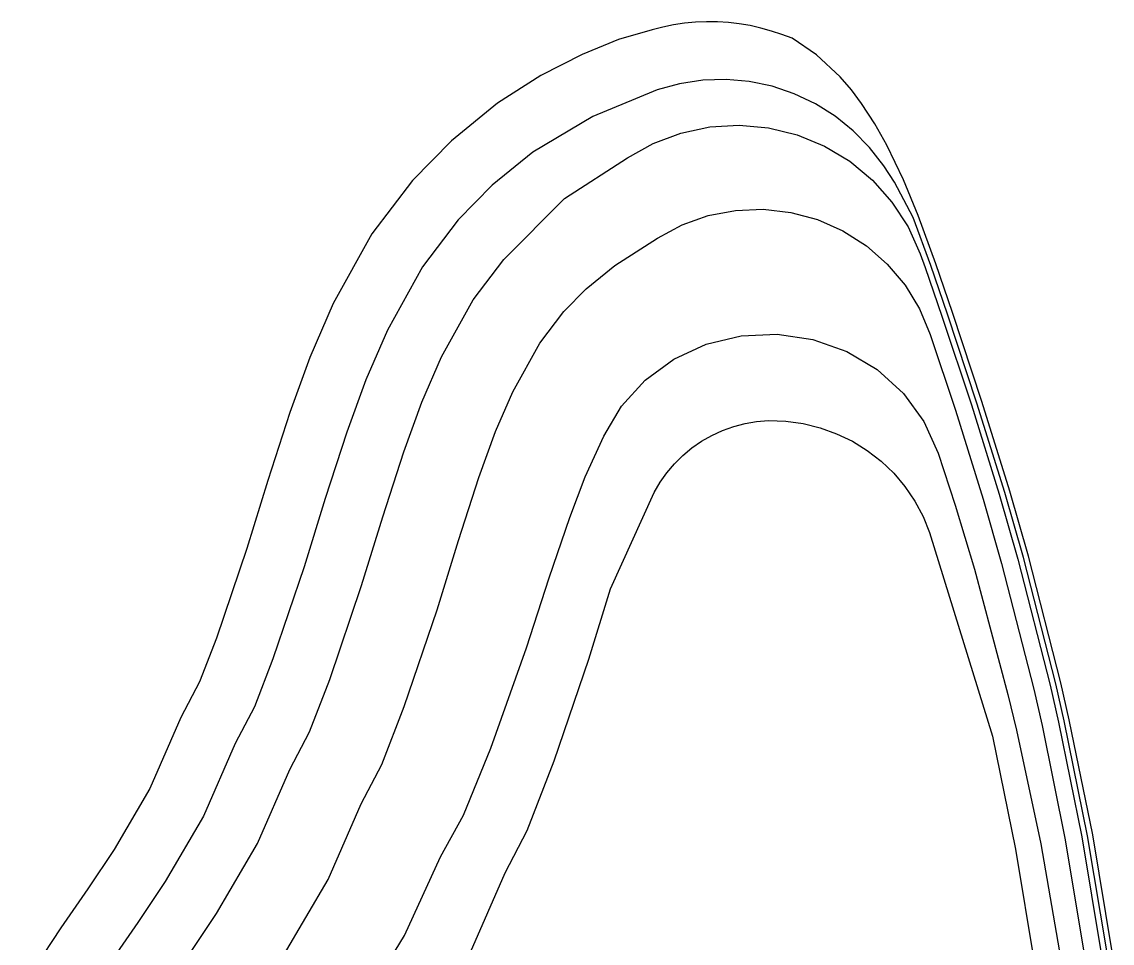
# Model space of a CAD drawing. Extents: x -1557 to 1557, y -795 to 795.
# Drawn here: x -739.7 to -572.9, y 58.8 to 199.7 of the extents above; entities that cross this region are included whole.
import ezdxf

# ---------------------------------------------------------------- set-up
doc = ezdxf.new("R2010")
doc.units = 0
doc.header["$MEASUREMENT"] = 0
doc.layers.get('0').update_dxf_attribs({"linetype": 'CONTINUOUS'})

msp = doc.modelspace()

# ---------------------------------------------------------------- linework, layer by layer
for p, q in [((-643.29, 198.5), (-648.45, 197.02)), ((-641.66, 198.92), (-643.29, 198.5)), ((-640.02, 199.26), (-641.66, 198.92)), ((-638.35, 199.51), (-640.02, 199.26)), ((-636.68, 199.67), (-638.35, 199.51)), ((-635, 199.74), (-636.68, 199.67)), ((-633.32, 199.73), (-635, 199.74)), ((-631.64, 199.62), (-633.32, 199.73)), ((-629.97, 199.43), (-631.64, 199.62)), ((-628.31, 199.15), (-629.97, 199.43)), ((-626.67, 198.79), (-628.31, 199.15)), ((-625.05, 198.33), (-626.67, 198.79)), ((-648.45, 197.02), (-654.02, 194.74)), ((-623.46, 197.8), (-625.05, 198.33)), ((-621.91, 197.23), (-623.46, 197.8)), ((-618.14, 194.67), (-621.91, 197.23)), ((-654.02, 194.74), (-660.33, 191.52)), ((-614.53, 191.33), (-618.14, 194.67)), ((-660.33, 191.52), (-666.95, 187.27)), ((-639.1, 190.27), (-642.54, 189.33)), ((-635.57, 190.8), (-639.1, 190.27)), ((-632, 190.92), (-635.57, 190.8)), ((-628.44, 190.61), (-632, 190.92)), ((-624.95, 189.88), (-628.44, 190.61)), ((-612.82, 189.34), (-614.53, 191.33)), ((-642.54, 189.33), (-645.85, 187.98)), ((-621.57, 188.74), (-624.95, 189.88)), ((-618.34, 187.21), (-621.57, 188.74)), ((-611.26, 187.23), (-612.82, 189.34)), ((-666.95, 187.27), (-674, 181.55)), ((-645.85, 187.98), (-652.39, 185.27)), ((-615.31, 185.32), (-618.34, 187.21)), ((-609.24, 184.11), (-611.26, 187.23)), ((-652.39, 185.27), (-661.55, 179.79)), ((-612.54, 183.07), (-615.31, 185.32)), ((-638.91, 182.73), (-634.5, 183.67)), ((-634.5, 183.67), (-630, 183.94)), ((-630, 183.94), (-625.51, 183.53)), ((-625.51, 183.53), (-621.13, 182.45)), ((-607.43, 180.87), (-609.24, 184.11)), ((-643.14, 181.13), (-638.91, 182.73)), ((-621.13, 182.45), (-616.96, 180.73)), ((-610.04, 180.52), (-612.54, 183.07)), ((-674, 181.55), (-679.96, 175.47)), ((-647.07, 178.93), (-643.14, 181.13)), ((-616.96, 180.73), (-613.09, 178.4)), ((-607.87, 177.69), (-610.04, 180.52)), ((-604.88, 175.56), (-607.43, 180.87)), ((-661.55, 179.79), (-667.79, 174.73)), ((-656.69, 172.73), (-647.07, 178.93)), ((-613.09, 178.4), (-609.62, 175.52)), ((-606.25, 175.23), (-607.87, 177.69)), ((-679.96, 175.47), (-686.17, 167.33)), ((-609.62, 175.52), (-606.62, 172.15)), ((-603.38, 169.82), (-606.25, 175.23)), ((-602.63, 170.11), (-604.88, 175.56)), ((-667.79, 174.73), (-672.98, 169.43)), ((-665.97, 163.37), (-656.69, 172.73)), ((-606.62, 172.15), (-604.16, 168.37)), ((-634.73, 170.09), (-630.56, 170.9)), ((-630.56, 170.9), (-626.32, 171.07)), ((-626.32, 171.07), (-622.1, 170.59)), ((-622.1, 170.59), (-618, 169.48)), ((-672.98, 169.43), (-678.43, 162.28)), ((-642.46, 166.65), (-638.72, 168.67)), ((-638.72, 168.67), (-634.73, 170.09)), ((-618, 169.48), (-614.12, 167.77)), ((-600.68, 162.45), (-603.38, 169.82)), ((-599.92, 162.71), (-602.63, 170.11)), ((-686.17, 167.33), (-692.07, 156.66)), ((-614.12, 167.77), (-610.54, 165.49)), ((-604.16, 168.37), (-602.3, 164.26)), ((-649.01, 162.45), (-642.46, 166.65)), ((-610.54, 165.49), (-607.35, 162.69)), ((-602.3, 164.26), (-601.52, 162.15)), ((-678.43, 162.28), (-683.8, 152.58)), ((-670.68, 157.21), (-665.97, 163.37)), ((-653.38, 158.91), (-649.01, 162.45)), ((-607.35, 162.69), (-604.61, 159.44)), ((-601.52, 162.15), (-598.99, 154.72)), ((-598.14, 155), (-600.68, 162.45)), ((-597.38, 155.26), (-599.92, 162.71)), ((-656.79, 155.42), (-653.38, 158.91)), ((-604.61, 159.44), (-602.4, 155.82)), ((-675.5, 148.5), (-670.68, 157.21)), ((-692.07, 156.66), (-695.65, 148.41)), ((-660.5, 150.56), (-656.79, 155.42)), ((-602.4, 155.82), (-600.76, 151.91)), ((-592.86, 141.65), (-597.38, 155.26)), ((-598.99, 154.72), (-594.48, 141.13)), ((-593.63, 141.41), (-598.14, 155)), ((-683.8, 152.58), (-687.09, 145)), ((-629.68, 151.73), (-624.17, 151.98)), ((-624.17, 151.98), (-618.71, 151.17)), ((-600.76, 151.91), (-596.93, 140.34)), ((-664.61, 143.13), (-660.5, 150.56)), ((-639.99, 148.14), (-635.02, 150.44)), ((-635.02, 150.44), (-629.68, 151.73)), ((-618.71, 151.17), (-613.55, 149.33)), ((-678.51, 141.58), (-675.5, 148.5)), ((-613.55, 149.33), (-608.87, 146.54)), ((-695.65, 148.41), (-698.72, 139.98)), ((-644.36, 144.94), (-639.99, 148.14)), ((-608.87, 146.54), (-604.88, 142.91)), ((-687.09, 145), (-690.01, 136.99)), ((-647.98, 140.97), (-644.36, 144.94)), ((-667.24, 137.08), (-664.61, 143.13)), ((-604.88, 142.91), (-601.74, 138.59)), ((-681.27, 133.98), (-678.51, 141.58)), ((-650.68, 136.38), (-647.98, 140.97)), ((-596.93, 140.34), (-592.69, 126.74)), ((-594.48, 141.13), (-590.22, 127.47)), ((-589.36, 127.73), (-593.63, 141.41)), ((-588.6, 127.96), (-592.86, 141.65)), ((-698.72, 139.98), (-702.09, 129.6)), ((-629.09, 138.29), (-627.32, 138.59)), ((-627.32, 138.59), (-625.52, 138.73)), ((-625.52, 138.73), (-622.85, 138.65)), ((-622.85, 138.65), (-620.2, 138.28)), ((-601.74, 138.59), (-599.57, 133.76)), ((-690.01, 136.99), (-693.3, 126.82)), ((-669.8, 130.04), (-667.24, 137.08)), ((-634.17, 136.48), (-632.53, 137.24)), ((-632.53, 137.24), (-630.83, 137.84)), ((-630.83, 137.84), (-629.09, 138.29)), ((-620.2, 138.28), (-617.6, 137.65)), ((-617.6, 137.65), (-615.09, 136.74)), ((-653.54, 130.12), (-650.68, 136.38)), ((-637.21, 134.57), (-635.73, 135.59)), ((-635.73, 135.59), (-634.17, 136.48)), ((-615.09, 136.74), (-612.68, 135.58)), ((-612.68, 135.58), (-610.41, 134.17)), ((-684.49, 124.04), (-681.27, 133.98)), ((-638.6, 133.42), (-637.21, 134.57)), ((-610.41, 134.17), (-608.29, 132.53)), ((-599.57, 133.76), (-596.96, 125.78)), ((-641.04, 130.77), (-639.88, 132.15)), ((-639.88, 132.15), (-638.6, 133.42)), ((-608.29, 132.53), (-606.36, 130.68)), ((-655.9, 123.92), (-653.54, 130.12)), ((-642.07, 129.3), (-641.04, 130.77)), ((-606.36, 130.68), (-604.64, 128.64)), ((-702.09, 129.6), (-705.3, 119.19)), ((-672.93, 120.38), (-669.8, 130.04)), ((-642.98, 127.74), (-642.07, 129.3)), ((-604.64, 128.64), (-603.13, 126.43)), ((-693.3, 126.82), (-696.53, 116.35)), ((-649.68, 113.03), (-642.98, 127.74)), ((-590.22, 127.47), (-587.37, 117.55)), ((-586.5, 117.79), (-589.36, 127.73)), ((-585.73, 118), (-588.6, 127.96)), ((-603.13, 126.43), (-601.87, 124.07)), ((-596.96, 125.78), (-594.01, 116)), ((-592.69, 126.74), (-589.85, 116.88)), ((-687.74, 113.51), (-684.49, 124.04)), ((-659.04, 114.71), (-655.9, 123.92)), ((-601.87, 124.07), (-600.86, 121.6)), ((-676.2, 109.77), (-672.93, 120.38)), ((-600.86, 121.6), (-591.23, 90.46)), ((-705.3, 119.19), (-709.96, 105.46)), ((-589.85, 116.88), (-584.94, 97.65)), ((-587.37, 117.55), (-582.44, 98.25)), ((-581.57, 98.46), (-586.5, 117.79)), ((-580.79, 98.65), (-585.73, 118)), ((-696.53, 116.35), (-701.3, 102.32)), ((-594.01, 116), (-588.88, 96.86)), ((-692.61, 99.16), (-687.74, 113.51)), ((-662.51, 103.98), (-659.04, 114.71)), ((-653, 102.25), (-649.68, 113.03)), ((-681.21, 95.02), (-676.2, 109.77)), ((-709.96, 105.46), (-712.55, 98.77)), ((-667.99, 88.61), (-662.51, 103.98)), ((-701.3, 102.32), (-704.14, 94.96)), ((-658.28, 86.7), (-653, 102.25)), ((-712.55, 98.77), (-715.38, 93.34)), ((-695.71, 91.14), (-692.61, 99.16)), ((-580.28, 92.82), (-581.57, 98.46)), ((-579.5, 92.99), (-580.79, 98.65)), ((-588.88, 96.86), (-587.56, 91.39)), ((-584.94, 97.65), (-583.67, 92.09)), ((-582.44, 98.25), (-581.15, 92.63)), ((-704.14, 94.96), (-707.07, 89.35)), ((-684.65, 86.13), (-681.21, 95.02)), ((-715.38, 93.34), (-720.15, 82.44)), ((-583.67, 92.09), (-580.11, 74.59)), ((-581.15, 92.63), (-577.58, 75.06)), ((-576.7, 75.22), (-580.28, 92.82)), ((-575.91, 75.36), (-579.5, 92.99)), ((-698.73, 85.36), (-695.71, 91.14)), ((-591.23, 90.46), (-587.71, 73.18)), ((-587.56, 91.39), (-583.85, 73.98)), ((-707.07, 89.35), (-711.93, 78.25)), ((-672.15, 78.37), (-667.99, 88.61)), ((-703.68, 74.04), (-698.73, 85.36)), ((-687.79, 80.11), (-684.65, 86.13)), ((-662.4, 76.06), (-658.28, 86.7)), ((-720.15, 82.44), (-725.6, 73.15)), ((-692.86, 68.53), (-687.79, 80.11)), ((-711.93, 78.25), (-717.79, 68.26)), ((-675.65, 71.99), (-672.15, 78.37)), ((-665.79, 69.57), (-662.4, 76.06)), ((-577.58, 75.06), (-574.62, 57.2)), ((-573.73, 57.34), (-576.7, 75.22)), ((-572.94, 57.46), (-575.91, 75.36)), ((-709.95, 63.36), (-703.68, 74.04)), ((-583.85, 73.98), (-580.77, 56.3)), ((-580.11, 74.59), (-577.16, 56.81)), ((-725.6, 73.15), (-729.61, 67.13)), ((-681.17, 59.97), (-675.65, 71.99)), ((-587.71, 73.18), (-584.8, 55.64)), ((-699.67, 56.93), (-692.86, 68.53)), ((-671.1, 57.43), (-665.79, 69.57)), ((-729.61, 67.13), (-733.74, 61.15)), ((-717.79, 68.26), (-721.99, 61.96)), ((-721.99, 61.96), (-726.1, 56)), ((-714.34, 56.77), (-709.95, 63.36)), ((-733.74, 61.15), (-739.72, 52.08)), ((-689.19, 46.95), (-681.17, 59.97))]:
    msp.add_line(p, q)

doc.saveas('drawing.dxf')
